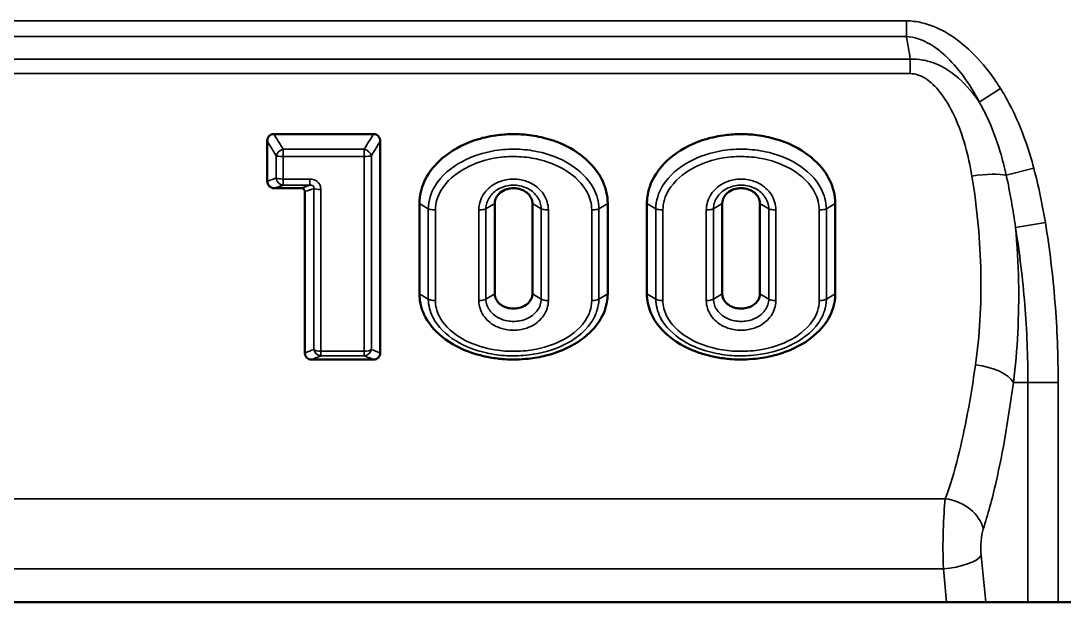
# Model space of a CAD drawing. Header units: millimetres. Extents: x 0 to 1485, y 0 to 1050.
# Drawn here: x 923.8 to 1056.8, y 664.6 to 738.6 of the extents above; entities that cross this region are included whole.
import ezdxf

# ---------------------------------------------------------------- set-up
doc = ezdxf.new("R2010")
doc.units = ezdxf.units.MM
doc.header["$LTSCALE"] = 2.5
doc.layers.add('Sichtbar (ISO)', color=7, linetype='Continuous', lineweight=50)
doc.layers.add('Sichtbar schmal (ISO)', color=7, linetype='Continuous', lineweight=35)

msp = doc.modelspace()

# ---------------------------------------------------------------- linework, layer by layer
at = {"layer": 'Sichtbar (ISO)'}
for p, q in [((956.114, 724.198), (968.788, 724.198)), ((955.251, 718.198), (955.251, 723.3)), ((969.651, 723.3), (969.651, 696.312)), ((959.585, 717.31), (956.185, 717.31)), ((960.051, 696.312), (960.051, 716.867)), ((974.651, 703.844), (974.651, 715.359)), ((984.251, 715.359), (984.251, 703.844)), ((989.051, 703.844), (989.051, 715.359)), ((998.651, 715.359), (998.651, 703.844)), ((1003.651, 703.844), (1003.651, 715.359)), ((1013.251, 715.359), (1013.251, 703.844)), ((1018.051, 703.844), (1018.051, 715.359)), ((1027.651, 715.359), (1027.651, 703.844)), ((968.81, 695.48), (960.892, 695.48)), ((1041.851, 664.558), (798.441, 664.558)), ((1041.851, 664.558), (1046.847, 664.558)), ((1046.847, 664.558), (1052.209, 664.558)), ((1056.072, 664.558), (1052.209, 664.558)), ((1069.934, 664.558), (1056.072, 664.558))]:
    msp.add_line(p, q, dxfattribs=at)
for points, knots in [([(955.251, 723.3), (955.251, 723.434), (955.275, 723.567), (955.37, 723.793), (955.431, 723.886), (955.585, 724.036), (955.673, 724.093), (955.879, 724.177), (955.995, 724.198), (956.114, 724.198)], [0, 0, 0, 0, 0.0408852, 0.0408852, 0.07472725, 0.07472725, 0.10632848, 0.10632848, 0.14185826, 0.14185826, 0.14185826, 0.14185826]), ([(968.788, 724.198), (968.907, 724.198), (969.024, 724.177), (969.232, 724.092), (969.321, 724.033), (969.471, 723.884), (969.53, 723.796), (969.598, 723.637), (969.618, 723.573), (969.644, 723.439), (969.651, 723.369), (969.651, 723.3)], [0, 0, 0, 0, 0.03563131, 0.03563131, 0.06777151, 0.06777151, 0.09982904, 0.09982904, 0.12024257, 0.12024257, 0.14151775, 0.14151775, 0.14151775, 0.14151775]), ([(974.651, 715.359), (974.651, 715.502), (974.656, 715.645), (974.727, 716.704), (974.983, 717.59), (975.913, 719.43), (976.649, 720.322), (978.669, 722.073), (980.104, 722.872), (982.59, 723.702), (983.483, 723.909), (985.053, 724.133), (985.726, 724.185), (987.049, 724.206), (987.701, 724.177), (989.162, 724.022), (989.971, 723.873), (992.01, 723.321), (993.221, 722.82), (995.51, 721.413), (996.496, 720.52), (997.803, 718.724), (998.233, 717.847), (998.588, 716.395), (998.651, 715.877), (998.651, 715.359)], [-3.5517594, -3.5517594, -3.5517594, -3.5517594, -3.5071154, -3.5071154, -3.2222413, -3.2222413, -2.8738477, -2.8738477, -2.4124374, -2.4124374, -2.1669336, -2.1669336, -1.9858628, -1.9858628, -1.8110861, -1.8110861, -1.5910765, -1.5910765, -1.2431725, -1.2431725, -0.8646056, -0.8646056, -0.5664701, -0.5664701, -0.4043046, -0.4043046, -0.4043046, -0.4043046]), ([(1003.651, 715.359), (1003.651, 715.502), (1003.656, 715.645), (1003.727, 716.704), (1003.983, 717.59), (1004.913, 719.43), (1005.649, 720.322), (1007.669, 722.073), (1009.104, 722.872), (1011.59, 723.702), (1012.483, 723.909), (1014.053, 724.133), (1014.726, 724.185), (1016.049, 724.206), (1016.701, 724.177), (1018.162, 724.022), (1018.971, 723.873), (1021.01, 723.321), (1022.221, 722.82), (1024.51, 721.413), (1025.496, 720.52), (1026.803, 718.724), (1027.233, 717.847), (1027.588, 716.395), (1027.651, 715.877), (1027.651, 715.359)], [-3.5517594, -3.5517594, -3.5517594, -3.5517594, -3.5071154, -3.5071154, -3.2222413, -3.2222413, -2.8738477, -2.8738477, -2.4124374, -2.4124374, -2.1669336, -2.1669336, -1.9858628, -1.9858628, -1.8110861, -1.8110861, -1.5910765, -1.5910765, -1.2431725, -1.2431725, -0.8646056, -0.8646056, -0.5664701, -0.5664701, -0.4043046, -0.4043046, -0.4043046, -0.4043046]), ([(956.185, 717.31), (956.051, 717.31), (955.918, 717.333), (955.686, 717.428), (955.588, 717.491), (955.426, 717.651), (955.364, 717.743), (955.274, 717.956), (955.251, 718.076), (955.251, 718.198)], [0, 0, 0, 0, 0.04023431, 0.04023431, 0.07562708, 0.07562708, 0.10940291, 0.10940291, 0.14678625, 0.14678625, 0.14678625, 0.14678625]), ([(960.051, 716.867), (960.051, 716.928), (960.039, 716.988), (959.993, 717.096), (959.961, 717.143), (959.88, 717.221), (959.833, 717.251), (959.719, 717.298), (959.652, 717.31), (959.585, 717.31)], [0, 0, 0, 0, 0.018763505, 0.018763505, 0.035962823, 0.035962823, 0.052923533, 0.052923533, 0.07314967, 0.07314967, 0.07314967, 0.07314967]), ([(989.051, 715.359), (989.051, 715.529), (989.023, 715.698), (988.897, 716.083), (988.779, 716.286), (988.459, 716.663), (988.252, 716.829), (987.808, 717.081), (987.574, 717.171), (987.196, 717.262), (987.058, 717.285), (986.808, 717.308), (986.698, 717.311), (986.47, 717.306), (986.353, 717.297), (986.071, 717.257), (985.907, 717.219), (985.44, 717.064), (985.152, 716.909), (984.71, 716.529), (984.543, 716.324), (984.328, 715.893), (984.268, 715.68), (984.254, 715.459), (984.252, 715.426), (984.251, 715.392), (984.251, 715.359)], [-0.68184858, -0.68184858, -0.68184858, -0.68184858, -0.62893593, -0.62893593, -0.55757455, -0.55757455, -0.47837433, -0.47837433, -0.4041379, -0.4041379, -0.36236187, -0.36236187, -0.32940035, -0.32940035, -0.2945152, -0.2945152, -0.24441198, -0.24441198, -0.14758905, -0.14758905, -0.0681125, -0.0681125, 0, 0, 0, 0.01036065, 0.01036065, 0.01036065, 0.01036065]), ([(1018.051, 715.359), (1018.051, 715.529), (1018.023, 715.698), (1017.897, 716.083), (1017.779, 716.286), (1017.459, 716.663), (1017.252, 716.829), (1016.808, 717.081), (1016.574, 717.171), (1016.196, 717.262), (1016.058, 717.285), (1015.808, 717.308), (1015.698, 717.311), (1015.47, 717.306), (1015.353, 717.297), (1015.071, 717.257), (1014.907, 717.219), (1014.44, 717.064), (1014.152, 716.909), (1013.71, 716.529), (1013.543, 716.324), (1013.328, 715.893), (1013.268, 715.68), (1013.254, 715.459), (1013.252, 715.426), (1013.251, 715.392), (1013.251, 715.359)], [-0.68184858, -0.68184858, -0.68184858, -0.68184858, -0.62893593, -0.62893593, -0.55757455, -0.55757455, -0.47837433, -0.47837433, -0.4041379, -0.4041379, -0.36236187, -0.36236187, -0.32940035, -0.32940035, -0.2945152, -0.2945152, -0.24441198, -0.24441198, -0.14758905, -0.14758905, -0.0681125, -0.0681125, 0, 0, 0, 0.01036065, 0.01036065, 0.01036065, 0.01036065]), ([(998.651, 703.844), (998.651, 703.469), (998.616, 703.094), (998.372, 701.807), (997.993, 700.947), (996.78, 699.196), (995.876, 698.373), (993.629, 696.919), (992.234, 696.348), (990.04, 695.796), (989.282, 695.662), (988.002, 695.524), (987.484, 695.492), (986.481, 695.474), (985.996, 695.485), (984.896, 695.557), (984.281, 695.63), (982.553, 695.934), (981.449, 696.246), (978.981, 697.282), (977.748, 698.082), (976.082, 699.754), (975.503, 700.573), (974.816, 702.238), (974.651, 703.029), (974.651, 703.844)], [-3.55076, -3.55076, -3.55076, -3.55076, -3.4280071, -3.4280071, -3.1277782, -3.1277782, -2.7542039, -2.7542039, -2.3127607, -2.3127607, -2.089175, -2.089175, -1.9400014, -1.9400014, -1.8018414, -1.8018414, -1.6272995, -1.6272995, -1.3073326, -1.3073326, -0.8701319, -0.8701319, -0.5479144, -0.5479144, -0.285301, -0.285301, -0.285301, -0.285301]), ([(984.251, 703.844), (984.251, 703.691), (984.275, 703.538), (984.389, 703.176), (984.502, 702.979), (984.813, 702.611), (985.014, 702.45), (985.466, 702.192), (985.716, 702.098), (986.104, 702.009), (986.235, 701.988), (986.463, 701.967), (986.56, 701.962), (986.754, 701.963), (986.85, 701.967), (987.08, 701.99), (987.213, 702.012), (987.596, 702.102), (987.839, 702.194), (988.309, 702.461), (988.528, 702.643), (988.699, 702.862), (988.814, 703.009), (988.905, 703.172), (989.021, 703.504), (989.05, 703.669), (989.051, 703.839), (989.051, 703.842), (989.051, 703.844)], [-0.58086927, -0.58086927, -0.58086927, -0.58086927, -0.53155706, -0.53155706, -0.46022385, -0.46022385, -0.38171862, -0.38171862, -0.30186117, -0.30186117, -0.26236776, -0.26236776, -0.23335887, -0.23335887, -0.20448919, -0.20448919, -0.16430899, -0.16430899, -0.08661741, -0.08661741, 0, 0, 0, 0.05845903, 0.05845903, 0.11169204, 0.11169204, 0.11259214, 0.11259214, 0.11259214, 0.11259214]), ([(1027.651, 703.844), (1027.651, 703.469), (1027.616, 703.094), (1027.372, 701.807), (1026.993, 700.947), (1025.78, 699.196), (1024.876, 698.373), (1022.629, 696.919), (1021.234, 696.348), (1019.04, 695.796), (1018.282, 695.662), (1017.002, 695.524), (1016.484, 695.492), (1015.481, 695.474), (1014.996, 695.485), (1013.896, 695.557), (1013.281, 695.63), (1011.553, 695.934), (1010.449, 696.246), (1007.981, 697.282), (1006.748, 698.082), (1005.082, 699.754), (1004.503, 700.573), (1003.816, 702.238), (1003.651, 703.029), (1003.651, 703.844)], [-3.55076, -3.55076, -3.55076, -3.55076, -3.4280071, -3.4280071, -3.1277782, -3.1277782, -2.7542039, -2.7542039, -2.3127607, -2.3127607, -2.089175, -2.089175, -1.9400014, -1.9400014, -1.8018414, -1.8018414, -1.6272995, -1.6272995, -1.3073326, -1.3073326, -0.8701319, -0.8701319, -0.5479144, -0.5479144, -0.285301, -0.285301, -0.285301, -0.285301]), ([(1013.251, 703.844), (1013.251, 703.691), (1013.275, 703.538), (1013.389, 703.176), (1013.502, 702.979), (1013.813, 702.611), (1014.014, 702.45), (1014.466, 702.192), (1014.716, 702.098), (1015.104, 702.009), (1015.235, 701.988), (1015.463, 701.967), (1015.56, 701.962), (1015.754, 701.963), (1015.85, 701.967), (1016.08, 701.99), (1016.213, 702.012), (1016.596, 702.102), (1016.839, 702.194), (1017.309, 702.461), (1017.528, 702.643), (1017.699, 702.862), (1017.814, 703.009), (1017.905, 703.172), (1018.021, 703.504), (1018.05, 703.669), (1018.051, 703.839), (1018.051, 703.842), (1018.051, 703.844)], [-0.58086927, -0.58086927, -0.58086927, -0.58086927, -0.53155706, -0.53155706, -0.46022385, -0.46022385, -0.38171862, -0.38171862, -0.30186117, -0.30186117, -0.26236776, -0.26236776, -0.23335887, -0.23335887, -0.20448919, -0.20448919, -0.16430899, -0.16430899, -0.08661741, -0.08661741, 0, 0, 0, 0.05845903, 0.05845903, 0.11169204, 0.11169204, 0.11259214, 0.11259214, 0.11259214, 0.11259214]), ([(960.892, 695.48), (960.778, 695.48), (960.667, 695.498), (960.467, 695.573), (960.382, 695.624), (960.236, 695.757), (960.178, 695.837), (960.107, 695.983), (960.086, 696.046), (960.058, 696.176), (960.051, 696.244), (960.051, 696.312)], [0, 0, 0, 0, 0.03402963, 0.03402963, 0.06489168, 0.06489168, 0.09648278, 0.09648278, 0.11798049, 0.11798049, 0.14053792, 0.14053792, 0.14053792, 0.14053792]), ([(969.651, 696.312), (969.651, 696.184), (969.627, 696.056), (969.53, 695.844), (969.469, 695.759), (969.317, 695.622), (969.231, 695.571), (969.033, 695.498), (968.922, 695.48), (968.81, 695.48)], [0, 0, 0, 0, 0.0424652, 0.0424652, 0.07630631, 0.07630631, 0.10723055, 0.10723055, 0.14101737, 0.14101737, 0.14101737, 0.14101737])]:
    msp.add_open_spline(points, degree=3, knots=knots, dxfattribs=at)
at = {"layer": 'Sichtbar schmal (ISO)'}
for p, q in [((1036.718, 738.629), (803.573, 738.629)), ((1036.718, 736.629), (1036.718, 738.629)), ((803.573, 736.629), (1036.718, 736.629)), ((1037.219, 733.74), (803.072, 733.74)), ((1037.219, 733.74), (1037.219, 731.909)), ((803.072, 731.909), (1037.219, 731.909)), ((1048.734, 729.995), (1046.015, 728.29)), ((967.616, 722.28), (957.286, 722.28)), ((957.286, 721.341), (957.286, 722.28)), ((967.616, 722.28), (967.616, 721.341)), ((957.286, 721.341), (967.616, 721.341)), ((1049.456, 718.958), (1052.961, 719.877)), ((957.286, 717.692), (957.286, 718.474)), ((960.68, 718.474), (957.286, 718.474)), ((960.68, 717.692), (960.68, 718.474)), ((957.286, 717.692), (960.68, 717.692)), ((975.78, 714.68), (974.651, 715.359)), ((975.78, 714.68), (975.78, 714.68)), ((984.251, 715.359), (983.121, 714.68)), ((983.121, 714.68), (983.121, 714.68)), ((989.051, 715.359), (990.18, 714.68)), ((990.18, 714.68), (990.18, 714.68)), ((998.651, 715.359), (997.521, 714.68)), ((997.521, 714.68), (997.521, 714.68)), ((1004.78, 714.68), (1003.651, 715.359)), ((1004.78, 714.68), (1004.78, 714.68)), ((1013.251, 715.359), (1012.121, 714.68)), ((1012.121, 714.68), (1012.121, 714.68)), ((1018.051, 715.359), (1019.18, 714.68)), ((1019.18, 714.68), (1019.18, 714.68)), ((1027.651, 715.359), (1026.521, 714.68)), ((1026.521, 714.68), (1026.521, 714.68)), ((1050.626, 712.318), (1054.44, 712.936)), ((974.651, 703.844), (975.78, 703.166)), ((984.251, 703.844), (983.122, 703.166)), ((990.18, 703.166), (989.051, 703.844)), ((998.651, 703.844), (997.521, 703.166)), ((1003.651, 703.844), (1004.78, 703.166)), ((1013.251, 703.844), (1012.122, 703.166)), ((1019.18, 703.166), (1018.051, 703.844)), ((1027.651, 703.844), (1026.521, 703.166)), ((975.78, 703.166), (975.78, 703.166)), ((983.121, 703.166), (983.121, 703.166)), ((990.18, 703.166), (990.18, 703.166)), ((997.521, 703.166), (997.521, 703.166)), ((1004.78, 703.166), (1004.78, 703.166)), ((1012.121, 703.166), (1012.121, 703.166)), ((1019.18, 703.166), (1019.18, 703.166)), ((1026.521, 703.166), (1026.521, 703.166)), ((962.084, 695.939), (962.084, 696.518)), ((967.617, 696.518), (962.084, 696.518)), ((962.084, 695.939), (967.617, 695.939)), ((967.617, 696.518), (967.617, 695.939)), ((1050.359, 692.558), (1052.209, 692.558)), ((1052.209, 692.558), (1052.209, 664.558)), ((1052.209, 692.558), (1056.072, 692.558)), ((1056.072, 664.558), (1056.072, 692.558)), ((798.606, 677.741), (1041.686, 677.741)), ((1046.847, 664.558), (1046.267, 670.506)), ((798.854, 668.796), (1041.438, 668.796)), ((1041.438, 668.796), (1041.851, 664.558))]:
    msp.add_line(p, q, dxfattribs=at)
for centre, major_axis, ratio, start_param, end_param in [((957.286, 721.529), (-0.853, -0.522), 0.6969042, 4.3091087, 5.6632982), ((967.616, 721.529), (-0.853, 0.522), 0.6969042, 3.7614798, 5.1156693), ((957.286, 721.529), (-1, 0), 0.1875691, 0.4380341, 1.5707658), ((967.616, 721.529), (-1, 0), 0.1875691, 1.5708269, 2.7035586), ((957.286, 718.68), (1, 0), 0.2059626, 3.5790116, 4.7123599), ((957.286, 718.68), (0.328, -0.945), 0.9054895, 4.4965357, 5.9175077), ((1045.076, 717.81), (-4.938, -0.784), 0.206567, 3.589537, 4.6796033), ((962.086, 717.351), (-1, 0), 0.2150246, 0.4371659, 1.5707687), ((962.084, 696.928), (1, -0.001), 0.4092596, 3.5817378, 4.7126055), ((962.084, 696.928), (0.358, -0.934), 0.9191356, 4.5499382, 5.8877594), ((967.617, 696.928), (1, 0.001), 0.4092596, 4.7121724, 5.8430402), ((967.617, 696.928), (0.358, 0.934), 0.9191356, 3.5370185, 4.8748398), ((1045.529, 692.558), (4.957, -0.658), 0.4408493, 0.292505, 1.6292562), ((1042.193, 671.532), (0, -8), 0.1004809, 3.8238431, 5.0614548), ((1041.686, 673.86), (-4.748, 1.566), 0.7598963, 3.5510984, 4.9579654), ((1047.023, 671.532), (0, 3), 0.2679492, 0.6822505, 1.9198622), ((1041.438, 670.506), (4.976, 0.485), 0.3405929, 4.6791847, 6.0043068)]:
    msp.add_ellipse(centre, major_axis=major_axis, ratio=ratio, start_param=start_param, end_param=end_param, dxfattribs=at)
for points, knots in [([(1048.734, 729.995), (1048.349, 730.608), (1047.943, 731.207), (1046.652, 732.953), (1045.696, 734.05), (1043.723, 735.864), (1042.737, 736.613), (1040.735, 737.741), (1039.74, 738.156), (1038.052, 738.547), (1037.385, 738.629), (1036.718, 738.629)], [0, 0, 0, 0, 0.2172349, 0.2172349, 0.6516689, 0.6516689, 1.0209035, 1.0209035, 1.340957, 1.340957, 1.5409905, 1.5409905, 1.5409905, 1.5409905]), ([(1036.718, 736.629), (1037.223, 736.607), (1037.73, 736.508), (1039.019, 736.087), (1039.784, 735.67), (1041.33, 734.562), (1042.097, 733.839), (1043.634, 732.107), (1044.382, 731.068), (1045.394, 729.426), (1045.713, 728.864), (1046.015, 728.29)], [-1.5409905, -1.5409905, -1.5409905, -1.5409905, -1.340957, -1.340957, -1.0209035, -1.0209035, -0.6516689, -0.6516689, -0.2172349, -0.2172349, 0, 0, 0, 0]), ([(1046.015, 728.29), (1045.29, 729.361), (1044.44, 730.391), (1042.541, 732.049), (1041.563, 732.723), (1039.881, 733.388), (1039.354, 733.545), (1038.29, 733.729), (1037.758, 733.767), (1037.219, 733.74)], [0.88754225, 0.88754225, 0.88754225, 0.88754225, 1.20904069, 1.20904069, 1.46708292, 1.46708292, 1.57299794, 1.57299794, 1.66798189, 1.66798189, 1.66798189, 1.66798189]), ([(1037.219, 731.909), (1037.536, 731.909), (1037.852, 731.855), (1038.488, 731.654), (1038.806, 731.499), (1039.828, 730.866), (1040.433, 730.258), (1041.726, 728.649), (1042.332, 727.585), (1043.409, 725.274), (1043.856, 724.009), (1044.584, 721.45), (1044.862, 720.154), (1045.076, 718.855)], [-1.6679819, -1.6679819, -1.6679819, -1.6679819, -1.5729979, -1.5729979, -1.4670829, -1.4670829, -1.2090407, -1.2090407, -0.8339909, -0.8339909, -0.4169955, -0.4169955, 0, 0, 0, 0]), ([(1052.961, 719.877), (1052.675, 720.966), (1052.349, 722.045), (1051.386, 724.81), (1050.681, 726.474), (1049.496, 728.723), (1049.127, 729.367), (1048.734, 729.995)], [0, 0, 0, 0, 0.3378475, 0.3378475, 0.8784035, 0.8784035, 1.1006716, 1.1006716, 1.1006716, 1.1006716]), ([(1046.015, 728.29), (1046.34, 727.721), (1046.645, 727.135), (1047.622, 725.074), (1048.199, 723.535), (1048.974, 720.972), (1049.233, 719.97), (1049.456, 718.958)], [-1.1006716, -1.1006716, -1.1006716, -1.1006716, -0.8784035, -0.8784035, -0.3378475, -0.3378475, 0, 0, 0, 0]), ([(957.286, 722.28), (957.246, 722.345), (957.207, 722.409), (957.051, 722.664), (956.934, 722.854), (956.818, 723.044), (956.708, 723.225), (956.597, 723.405), (956.377, 723.767), (956.267, 723.947), (956.156, 724.128), (956.142, 724.151), (956.128, 724.175), (956.114, 724.198)], [-0.30205087, -0.30205087, -0.30205087, -0.30205087, -0.27038365, -0.27038365, -0.17715123, -0.17715123, -0.17715123, -0.08857561, -0.08857561, 0, 0, 0, 0.01142355, 0.01142355, 0.01142355, 0.01142355]), ([(968.788, 724.198), (968.774, 724.175), (968.76, 724.151), (968.745, 724.128), (968.629, 723.938), (968.513, 723.748), (968.281, 723.367), (968.165, 723.177), (968.049, 722.987), (967.938, 722.806), (967.828, 722.626), (967.683, 722.39), (967.65, 722.335), (967.616, 722.28)], [-0.37503961, -0.37503961, -0.37503961, -0.37503961, -0.36361607, -0.36361607, -0.36361607, -0.27037746, -0.27037746, -0.17713885, -0.17713885, -0.17713885, -0.08856942, -0.08856942, -0.06156519, -0.06156519, -0.06156519, -0.06156519]), ([(955.251, 723.3), (955.361, 723.119), (955.471, 722.938), (955.692, 722.576), (955.802, 722.395), (955.913, 722.214), (956.029, 722.024), (956.145, 721.833), (956.301, 721.578), (956.341, 721.513), (956.38, 721.449)], [0, 0, 0, 0, 0.08857561, 0.08857561, 0.17715123, 0.17715123, 0.17715123, 0.27038365, 0.27038365, 0.30205087, 0.30205087, 0.30205087, 0.30205087]), ([(968.522, 721.449), (968.555, 721.504), (968.589, 721.559), (968.733, 721.795), (968.844, 721.976), (968.954, 722.157), (969.07, 722.347), (969.187, 722.538), (969.419, 722.919), (969.535, 723.109), (969.651, 723.3)], [0.06156519, 0.06156519, 0.06156519, 0.06156519, 0.08856942, 0.08856942, 0.17713885, 0.17713885, 0.17713885, 0.27037746, 0.27037746, 0.36361607, 0.36361607, 0.36361607, 0.36361607]), ([(997.521, 714.68), (997.514, 715.574), (997.266, 716.456), (996.158, 718.577), (995.031, 719.607), (992.547, 721.145), (991.164, 721.657), (988.864, 722.146), (987.965, 722.25), (987.063, 722.275), (986.134, 722.3), (985.203, 722.24), (982.814, 721.859), (981.368, 721.405), (978.709, 719.958), (977.472, 718.954), (976.124, 716.736), (975.789, 715.718), (975.78, 714.68)], [-2.6664127, -2.6664127, -2.6664127, -2.6664127, -2.4358538, -2.4358538, -2.0346445, -2.0346445, -1.626892, -1.626892, -1.3720468, -1.3720468, -1.3720468, -1.1094806, -1.1094806, -0.6893747, -0.6893747, -0.2678583, -0.2678583, 0, 0, 0, 0]), ([(1026.521, 714.68), (1026.514, 715.574), (1026.266, 716.456), (1025.158, 718.577), (1024.031, 719.607), (1021.547, 721.145), (1020.164, 721.657), (1017.864, 722.146), (1016.965, 722.25), (1016.063, 722.275), (1015.134, 722.3), (1014.203, 722.24), (1011.814, 721.859), (1010.368, 721.405), (1007.709, 719.958), (1006.472, 718.954), (1005.124, 716.736), (1004.789, 715.718), (1004.78, 714.68)], [-2.6664127, -2.6664127, -2.6664127, -2.6664127, -2.4358538, -2.4358538, -2.0346445, -2.0346445, -1.626892, -1.626892, -1.3720468, -1.3720468, -1.3720468, -1.1094806, -1.1094806, -0.6893747, -0.6893747, -0.2678583, -0.2678583, 0, 0, 0, 0]), ([(956.38, 721.449), (956.38, 720.972), (956.38, 720.496), (956.38, 719.544), (956.38, 719.068), (956.38, 718.593)], [-0.29049457, -0.29049457, -0.29049457, -0.29049457, -0.14524729, -0.14524729, 0, 0, 0, 0]), ([(957.286, 718.474), (957.286, 718.951), (957.286, 719.429), (957.286, 720.384), (957.286, 720.862), (957.286, 721.341)], [0, 0, 0, 0, 0.14524729, 0.14524729, 0.29049457, 0.29049457, 0.29049457, 0.29049457]), ([(967.616, 721.341), (967.615, 716.653), (967.615, 711.996), (967.615, 703.715), (967.616, 700.063), (967.617, 696.518)], [0, 0, 0, 0, 1.4230649, 1.4230649, 2.5736913, 2.5736913, 2.5736913, 2.5736913]), ([(968.522, 696.754), (968.521, 700.273), (968.521, 703.903), (968.521, 712.14), (968.521, 716.777), (968.522, 721.449)], [-2.5736913, -2.5736913, -2.5736913, -2.5736913, -1.4230649, -1.4230649, 0, 0, 0, 0]), ([(976.687, 714.543), (976.691, 715.417), (976.964, 716.283), (978.127, 718.23), (979.239, 719.16), (981.688, 720.509), (983.041, 720.941), (985.287, 721.303), (986.164, 721.36), (987.039, 721.336), (987.888, 721.312), (988.735, 721.213), (990.893, 720.75), (992.184, 720.264), (994.459, 718.837), (995.462, 717.891), (996.41, 716.043), (996.611, 715.295), (996.615, 714.543)], [0.0001955, 0.0001955, 0.0001955, 0.0001955, 0.2678583, 0.2678583, 0.6893747, 0.6893747, 1.1094806, 1.1094806, 1.3720468, 1.3720468, 1.3720468, 1.626892, 1.626892, 2.0346445, 2.0346445, 2.4358538, 2.4358538, 2.6662172, 2.6662172, 2.6662172, 2.6662172]), ([(1005.687, 714.543), (1005.691, 715.417), (1005.964, 716.283), (1007.127, 718.23), (1008.239, 719.16), (1010.688, 720.509), (1012.041, 720.941), (1014.287, 721.303), (1015.164, 721.36), (1016.039, 721.336), (1016.888, 721.312), (1017.735, 721.213), (1019.893, 720.75), (1021.184, 720.264), (1023.459, 718.837), (1024.462, 717.891), (1025.41, 716.043), (1025.611, 715.295), (1025.615, 714.543)], [0.0001955, 0.0001955, 0.0001955, 0.0001955, 0.2678583, 0.2678583, 0.6893747, 0.6893747, 1.1094806, 1.1094806, 1.3720468, 1.3720468, 1.3720468, 1.626892, 1.626892, 2.0346445, 2.0346445, 2.4358538, 2.4358538, 2.6662172, 2.6662172, 2.6662172, 2.6662172]), ([(1054.44, 712.936), (1054.251, 714.104), (1054.031, 715.267), (1053.536, 717.581), (1053.261, 718.732), (1052.961, 719.877)], [0, 0, 0, 0, 0.35498076, 0.35498076, 0.70996152, 0.70996152, 0.70996152, 0.70996152]), ([(956.38, 718.593), (956.348, 718.582), (956.315, 718.57), (956.16, 718.516), (956.038, 718.473), (955.916, 718.431), (955.81, 718.394), (955.704, 718.356), (955.492, 718.282), (955.385, 718.245), (955.279, 718.208), (955.27, 718.204), (955.26, 718.201), (955.251, 718.198)], [-0.27487802, -0.27487802, -0.27487802, -0.27487802, -0.25055829, -0.25055829, -0.15903832, -0.15903832, -0.15903832, -0.07951916, -0.07951916, 0, 0, 0, 0.00716722, 0.00716722, 0.00716722, 0.00716722]), ([(962.086, 717.136), (962.086, 717.234), (962.076, 717.333), (962.023, 717.583), (961.962, 717.732), (961.764, 718.038), (961.608, 718.183), (961.202, 718.413), (960.941, 718.474), (960.68, 718.474)], [0, 0, 0, 0, 0.03004113, 0.03004113, 0.07810693, 0.07810693, 0.14059247, 0.14059247, 0.21863239, 0.21863239, 0.21863239, 0.21863239]), ([(991.087, 714.549), (991.087, 714.551), (991.086, 714.552), (991.086, 714.553), (991.08, 715.254), (990.858, 715.95), (990.104, 717.084), (989.602, 717.537), (988.585, 718.111), (988.1, 718.286), (987.288, 718.444), (986.969, 718.474), (986.65, 718.474), (986.332, 718.474), (986.013, 718.444), (985.201, 718.286), (984.716, 718.11), (983.699, 717.536), (983.197, 717.084), (982.444, 715.95), (982.222, 715.254), (982.215, 714.553), (982.215, 714.552), (982.215, 714.551), (982.215, 714.549)], [-0.0004404, -0.0004404, -0.0004404, -0.0004404, 0, 0, 0, 0.2145275, 0.2145275, 0.4133229, 0.4133229, 0.5662424, 0.5662424, 0.6618171, 0.6618171, 0.6618171, 0.7573866, 0.7573866, 0.9102977, 0.9102977, 1.1090821, 1.1090821, 1.3235288, 1.3235288, 1.3235288, 1.3239693, 1.3239693, 1.3239693, 1.3239693]), ([(1020.087, 714.549), (1020.087, 714.551), (1020.086, 714.552), (1020.086, 714.553), (1020.08, 715.254), (1019.858, 715.95), (1019.105, 717.084), (1018.603, 717.536), (1017.585, 718.11), (1017.101, 718.286), (1016.288, 718.444), (1015.969, 718.474), (1015.651, 718.474), (1015.332, 718.474), (1015.014, 718.444), (1014.201, 718.286), (1013.716, 718.11), (1012.699, 717.536), (1012.197, 717.084), (1011.444, 715.95), (1011.222, 715.254), (1011.215, 714.553), (1011.215, 714.552), (1011.215, 714.551), (1011.215, 714.549)], [-0.0004404, -0.0004404, -0.0004404, -0.0004404, 0, 0, 0, 0.2144837, 0.2144837, 0.4132759, 0.4132759, 0.5661929, 0.5661929, 0.661766, 0.661766, 0.661766, 0.757337, 0.757337, 0.9102506, 0.9102506, 1.1090383, 1.1090383, 1.3235288, 1.3235288, 1.3235288, 1.3239693, 1.3239693, 1.3239693, 1.3239693]), ([(1045.076, 718.855), (1045.76, 714.685), (1046.145, 710.529), (1046.293, 702.429), (1046.056, 698.486), (1045.529, 694.777)], [-2.6764536, -2.6764536, -2.6764536, -2.6764536, -1.3382268, -1.3382268, 0, 0, 0, 0]), ([(1049.456, 718.958), (1049.698, 717.853), (1049.917, 716.746), (1050.308, 714.532), (1050.479, 713.424), (1050.626, 712.318)], [-0.70996152, -0.70996152, -0.70996152, -0.70996152, -0.35498076, -0.35498076, 0, 0, 0, 0]), ([(956.185, 717.31), (956.291, 717.347), (956.397, 717.383), (956.61, 717.457), (956.716, 717.494), (956.822, 717.531), (956.944, 717.573), (957.066, 717.616), (957.221, 717.669), (957.254, 717.681), (957.286, 717.692)], [0, 0, 0, 0, 0.07951916, 0.07951916, 0.15903832, 0.15903832, 0.15903832, 0.25055829, 0.25055829, 0.27487802, 0.27487802, 0.27487802, 0.27487802]), ([(960.68, 717.692), (960.667, 717.687), (960.653, 717.682), (960.526, 717.638), (960.412, 717.598), (960.298, 717.559), (960.181, 717.518), (960.064, 717.477), (959.831, 717.396), (959.714, 717.355), (959.598, 717.314), (959.593, 717.313), (959.589, 717.311), (959.585, 717.31)], [-0.27136955, -0.27136955, -0.27136955, -0.27136955, -0.26115695, -0.26115695, -0.17561328, -0.17561328, -0.17561328, -0.08780664, -0.08780664, 0, 0, 0, 0.00331575, 0.00331575, 0.00331575, 0.00331575]), ([(960.051, 716.867), (960.167, 716.908), (960.284, 716.948), (960.517, 717.03), (960.634, 717.07), (960.751, 717.111), (960.865, 717.15), (960.979, 717.19), (961.122, 717.239), (961.151, 717.249), (961.18, 717.26)], [0, 0, 0, 0, 0.08780664, 0.08780664, 0.17561328, 0.17561328, 0.17561328, 0.26115695, 0.26115695, 0.28310531, 0.28310531, 0.28310531, 0.28310531]), ([(960.68, 717.692), (960.795, 717.702), (960.905, 717.689), (961.063, 717.621), (961.119, 717.574), (961.179, 717.471), (961.192, 717.419), (961.194, 717.331), (961.189, 717.295), (961.18, 717.26)], [-0.21863239, -0.21863239, -0.21863239, -0.21863239, -0.14059247, -0.14059247, -0.07810693, -0.07810693, -0.03004113, -0.03004113, 0, 0, 0, 0]), ([(961.18, 717.26), (961.18, 713.754), (961.181, 710.276), (961.18, 703.418), (961.18, 700.038), (961.18, 696.754)], [-2.1472756, -2.1472756, -2.1472756, -2.1472756, -1.0736378, -1.0736378, 0, 0, 0, 0]), ([(962.084, 696.518), (962.086, 699.826), (962.087, 703.227), (962.087, 710.122), (962.087, 713.616), (962.086, 717.136)], [0, 0, 0, 0, 1.0736378, 1.0736378, 2.1472756, 2.1472756, 2.1472756, 2.1472756]), ([(983.121, 714.68), (983.13, 715.208), (983.302, 715.732), (983.887, 716.597), (984.279, 716.949), (985.089, 717.401), (985.478, 717.541), (986.134, 717.667), (986.392, 717.692), (986.65, 717.692), (986.908, 717.692), (987.166, 717.667), (987.823, 717.541), (988.212, 717.401), (989.022, 716.95), (989.415, 716.598), (990, 715.732), (990.171, 715.208), (990.18, 714.68)], [-1.3235288, -1.3235288, -1.3235288, -1.3235288, -1.1090821, -1.1090821, -0.9102977, -0.9102977, -0.7573866, -0.7573866, -0.6618171, -0.6618171, -0.6618171, -0.5662424, -0.5662424, -0.4133229, -0.4133229, -0.2145275, -0.2145275, 0, 0, 0, 0]), ([(1012.121, 714.68), (1012.13, 715.208), (1012.302, 715.732), (1012.887, 716.598), (1013.28, 716.949), (1014.089, 717.401), (1014.478, 717.541), (1015.135, 717.667), (1015.393, 717.692), (1015.651, 717.692), (1015.909, 717.692), (1016.167, 717.667), (1016.823, 717.541), (1017.213, 717.401), (1018.022, 716.949), (1018.415, 716.598), (1019, 715.732), (1019.171, 715.208), (1019.18, 714.68)], [-1.3235288, -1.3235288, -1.3235288, -1.3235288, -1.1090383, -1.1090383, -0.9102506, -0.9102506, -0.757337, -0.757337, -0.661766, -0.661766, -0.661766, -0.5661929, -0.5661929, -0.4132759, -0.4132759, -0.2144837, -0.2144837, 0, 0, 0, 0]), ([(975.78, 714.68), (975.836, 714.652), (975.913, 714.627), (976.105, 714.586), (976.217, 714.569), (976.449, 714.549), (976.564, 714.544), (976.683, 714.543), (976.685, 714.543), (976.687, 714.543)], [0, 0, 0, 0, 0.03906439, 0.03906439, 0.07812875, 0.07812875, 0.11319254, 0.11319254, 0.11371882, 0.11371882, 0.11371882, 0.11371882]), ([(975.78, 714.68), (975.78, 713.707), (975.78, 712.737), (975.781, 710.803), (975.781, 709.839), (975.781, 708.878), (975.781, 707.918), (975.781, 706.962), (975.78, 705.057), (975.78, 704.109), (975.78, 703.166)], [-1.1961103, -1.1961103, -1.1961103, -1.1961103, -0.8969801, -0.8969801, -0.5978498, -0.5978498, -0.5978498, -0.2989249, -0.2989249, 0, 0, 0, 0]), ([(976.686, 702.975), (976.687, 703.923), (976.687, 704.876), (976.687, 706.79), (976.687, 707.752), (976.687, 708.716), (976.687, 709.682), (976.687, 710.651), (976.687, 712.593), (976.687, 713.567), (976.687, 714.543)], [0.0002534, 0.0002534, 0.0002534, 0.0002534, 0.2989249, 0.2989249, 0.5978498, 0.5978498, 0.5978498, 0.8969801, 0.8969801, 1.1958966, 1.1958966, 1.1958966, 1.1958966]), ([(983.121, 714.68), (983.066, 714.653), (982.989, 714.628), (982.797, 714.588), (982.685, 714.572), (982.507, 714.558), (982.45, 714.554), (982.335, 714.55), (982.278, 714.549), (982.219, 714.549), (982.217, 714.549), (982.215, 714.549)], [0, 0, 0, 0, 0.03906415, 0.03906415, 0.07812826, 0.07812826, 0.09590034, 0.09590034, 0.11314369, 0.11314369, 0.1136702, 0.1136702, 0.1136702, 0.1136702]), ([(982.215, 714.549), (982.215, 714.548), (982.215, 714.547), (982.215, 714.545), (982.215, 713.569), (982.215, 712.594), (982.215, 710.651), (982.215, 709.682), (982.215, 708.716), (982.215, 707.752), (982.215, 706.79), (982.215, 704.875), (982.215, 703.921), (982.215, 702.972), (982.215, 702.971), (982.215, 702.97), (982.215, 702.968)], [-0.0003823, -0.0003823, -0.0003823, -0.0003823, 0, 0, 0, 0.2991301, 0.2991301, 0.5982602, 0.5982602, 0.5982602, 0.8971853, 0.8971853, 1.1961103, 1.1961103, 1.1961103, 1.1965633, 1.1965633, 1.1965633, 1.1965633]), ([(983.121, 703.166), (983.121, 704.109), (983.121, 705.057), (983.121, 706.962), (983.121, 707.918), (983.121, 708.878), (983.121, 709.839), (983.121, 710.803), (983.121, 712.737), (983.121, 713.707), (983.121, 714.68)], [-1.1961103, -1.1961103, -1.1961103, -1.1961103, -0.8971853, -0.8971853, -0.5982602, -0.5982602, -0.5982602, -0.2991301, -0.2991301, 0, 0, 0, 0]), ([(990.18, 714.68), (990.235, 714.653), (990.313, 714.628), (990.505, 714.588), (990.617, 714.572), (990.794, 714.558), (990.852, 714.554), (990.966, 714.55), (991.024, 714.549), (991.083, 714.549), (991.085, 714.549), (991.087, 714.549)], [-0.11314371, -0.11314371, -0.11314371, -0.11314371, -0.07407955, -0.07407955, -0.03501543, -0.03501543, -0.01724335, -0.01724335, 0, 0, 0.00052652, 0.00052652, 0.00052652, 0.00052652]), ([(990.18, 714.68), (990.18, 713.707), (990.18, 712.737), (990.181, 710.803), (990.181, 709.839), (990.181, 708.878), (990.181, 707.918), (990.181, 706.962), (990.18, 705.057), (990.18, 704.109), (990.18, 703.166)], [-1.1961103, -1.1961103, -1.1961103, -1.1961103, -0.8969801, -0.8969801, -0.5978498, -0.5978498, -0.5978498, -0.2989249, -0.2989249, 0, 0, 0, 0]), ([(991.086, 702.968), (991.086, 702.97), (991.086, 702.971), (991.086, 702.972), (991.087, 703.921), (991.087, 704.875), (991.087, 706.79), (991.087, 707.752), (991.087, 708.716), (991.087, 709.682), (991.087, 710.651), (991.087, 712.594), (991.087, 713.569), (991.087, 714.545), (991.087, 714.547), (991.087, 714.548), (991.087, 714.549)], [-0.000453, -0.000453, -0.000453, -0.000453, 0, 0, 0, 0.2989249, 0.2989249, 0.5978498, 0.5978498, 0.5978498, 0.8969801, 0.8969801, 1.1961103, 1.1961103, 1.1961103, 1.1964926, 1.1964926, 1.1964926, 1.1964926]), ([(996.615, 714.543), (996.617, 714.543), (996.619, 714.543), (996.737, 714.544), (996.853, 714.549), (997.085, 714.569), (997.197, 714.586), (997.388, 714.627), (997.466, 714.652), (997.521, 714.68)], [-0.00052628, -0.00052628, -0.00052628, -0.00052628, 0, 0, 0.03506379, 0.03506379, 0.07412814, 0.07412814, 0.11319253, 0.11319253, 0.11319253, 0.11319253]), ([(996.615, 714.543), (996.615, 713.567), (996.615, 712.593), (996.615, 710.651), (996.615, 709.682), (996.615, 708.716), (996.615, 707.752), (996.615, 706.79), (996.615, 704.876), (996.615, 703.923), (996.615, 702.975)], [0.0002137, 0.0002137, 0.0002137, 0.0002137, 0.2991301, 0.2991301, 0.5982602, 0.5982602, 0.5982602, 0.8971853, 0.8971853, 1.195857, 1.195857, 1.195857, 1.195857]), ([(997.521, 703.166), (997.521, 704.109), (997.521, 705.057), (997.521, 706.962), (997.521, 707.918), (997.521, 708.878), (997.521, 709.839), (997.521, 710.803), (997.521, 712.737), (997.521, 713.707), (997.521, 714.68)], [-1.1961103, -1.1961103, -1.1961103, -1.1961103, -0.8971853, -0.8971853, -0.5982602, -0.5982602, -0.5982602, -0.2991301, -0.2991301, 0, 0, 0, 0]), ([(1004.78, 714.68), (1004.836, 714.652), (1004.913, 714.627), (1005.105, 714.586), (1005.217, 714.569), (1005.449, 714.549), (1005.564, 714.544), (1005.683, 714.543), (1005.685, 714.543), (1005.687, 714.543)], [0, 0, 0, 0, 0.03906439, 0.03906439, 0.07812875, 0.07812875, 0.11319254, 0.11319254, 0.11371882, 0.11371882, 0.11371882, 0.11371882]), ([(1004.78, 714.68), (1004.78, 713.707), (1004.78, 712.737), (1004.781, 710.803), (1004.781, 709.839), (1004.781, 708.878), (1004.781, 707.918), (1004.781, 706.962), (1004.78, 705.057), (1004.78, 704.109), (1004.78, 703.166)], [-1.1961103, -1.1961103, -1.1961103, -1.1961103, -0.8969801, -0.8969801, -0.5978498, -0.5978498, -0.5978498, -0.2989249, -0.2989249, 0, 0, 0, 0]), ([(1005.686, 702.975), (1005.687, 703.923), (1005.687, 704.876), (1005.687, 706.79), (1005.687, 707.752), (1005.687, 708.716), (1005.687, 709.682), (1005.687, 710.651), (1005.687, 712.593), (1005.687, 713.567), (1005.687, 714.543)], [0.0002534, 0.0002534, 0.0002534, 0.0002534, 0.2989249, 0.2989249, 0.5978498, 0.5978498, 0.5978498, 0.8969801, 0.8969801, 1.1958966, 1.1958966, 1.1958966, 1.1958966]), ([(1012.121, 714.68), (1012.066, 714.653), (1011.989, 714.628), (1011.797, 714.588), (1011.685, 714.572), (1011.507, 714.558), (1011.45, 714.554), (1011.335, 714.55), (1011.278, 714.549), (1011.219, 714.549), (1011.217, 714.549), (1011.215, 714.549)], [0, 0, 0, 0, 0.03906415, 0.03906415, 0.07812826, 0.07812826, 0.09590034, 0.09590034, 0.11314369, 0.11314369, 0.1136702, 0.1136702, 0.1136702, 0.1136702]), ([(1011.215, 714.549), (1011.215, 714.548), (1011.215, 714.547), (1011.215, 714.545), (1011.215, 713.569), (1011.215, 712.594), (1011.215, 710.651), (1011.215, 709.682), (1011.215, 708.716), (1011.215, 707.752), (1011.215, 706.79), (1011.215, 704.875), (1011.215, 703.921), (1011.215, 702.972), (1011.215, 702.971), (1011.215, 702.97), (1011.215, 702.968)], [-0.0003823, -0.0003823, -0.0003823, -0.0003823, 0, 0, 0, 0.2991301, 0.2991301, 0.5982602, 0.5982602, 0.5982602, 0.8971853, 0.8971853, 1.1961103, 1.1961103, 1.1961103, 1.1965633, 1.1965633, 1.1965633, 1.1965633]), ([(1012.121, 703.166), (1012.121, 704.109), (1012.121, 705.057), (1012.121, 706.962), (1012.121, 707.918), (1012.121, 708.878), (1012.121, 709.839), (1012.121, 710.803), (1012.121, 712.737), (1012.121, 713.707), (1012.121, 714.68)], [-1.1961103, -1.1961103, -1.1961103, -1.1961103, -0.8971853, -0.8971853, -0.5982602, -0.5982602, -0.5982602, -0.2991301, -0.2991301, 0, 0, 0, 0]), ([(1019.18, 714.68), (1019.235, 714.653), (1019.313, 714.628), (1019.505, 714.588), (1019.617, 714.572), (1019.794, 714.558), (1019.852, 714.554), (1019.966, 714.55), (1020.024, 714.549), (1020.083, 714.549), (1020.085, 714.549), (1020.087, 714.549)], [-0.11314371, -0.11314371, -0.11314371, -0.11314371, -0.07407955, -0.07407955, -0.03501543, -0.03501543, -0.01724335, -0.01724335, 0, 0, 0.00052652, 0.00052652, 0.00052652, 0.00052652]), ([(1019.18, 714.68), (1019.18, 713.707), (1019.18, 712.737), (1019.181, 710.803), (1019.181, 709.839), (1019.181, 708.878), (1019.181, 707.918), (1019.181, 706.962), (1019.18, 705.057), (1019.18, 704.109), (1019.18, 703.166)], [-1.1961103, -1.1961103, -1.1961103, -1.1961103, -0.8969801, -0.8969801, -0.5978498, -0.5978498, -0.5978498, -0.2989249, -0.2989249, 0, 0, 0, 0]), ([(1020.086, 702.968), (1020.086, 702.97), (1020.086, 702.971), (1020.086, 702.972), (1020.087, 703.921), (1020.087, 704.875), (1020.087, 706.79), (1020.087, 707.752), (1020.087, 708.716), (1020.087, 709.682), (1020.087, 710.651), (1020.087, 712.594), (1020.087, 713.569), (1020.087, 714.545), (1020.087, 714.547), (1020.087, 714.548), (1020.087, 714.549)], [-0.000453, -0.000453, -0.000453, -0.000453, 0, 0, 0, 0.2989249, 0.2989249, 0.5978498, 0.5978498, 0.5978498, 0.8969801, 0.8969801, 1.1961103, 1.1961103, 1.1961103, 1.1964926, 1.1964926, 1.1964926, 1.1964926]), ([(1025.615, 714.543), (1025.617, 714.543), (1025.619, 714.543), (1025.737, 714.544), (1025.853, 714.549), (1026.085, 714.569), (1026.197, 714.586), (1026.388, 714.627), (1026.466, 714.652), (1026.521, 714.68)], [-0.00052628, -0.00052628, -0.00052628, -0.00052628, 0, 0, 0.03506379, 0.03506379, 0.07412814, 0.07412814, 0.11319254, 0.11319254, 0.11319254, 0.11319254]), ([(1025.615, 714.543), (1025.615, 713.567), (1025.615, 712.593), (1025.615, 710.651), (1025.615, 709.682), (1025.615, 708.716), (1025.615, 707.752), (1025.615, 706.79), (1025.615, 704.876), (1025.615, 703.923), (1025.615, 702.975)], [0.0002137, 0.0002137, 0.0002137, 0.0002137, 0.2991301, 0.2991301, 0.5982602, 0.5982602, 0.5982602, 0.8971853, 0.8971853, 1.195857, 1.195857, 1.195857, 1.195857]), ([(1026.521, 703.166), (1026.521, 704.109), (1026.521, 705.057), (1026.521, 706.962), (1026.521, 707.918), (1026.521, 708.878), (1026.521, 709.839), (1026.521, 710.803), (1026.521, 712.737), (1026.521, 713.707), (1026.521, 714.68)], [-1.1961103, -1.1961103, -1.1961103, -1.1961103, -0.8971853, -0.8971853, -0.5982602, -0.5982602, -0.5982602, -0.2991301, -0.2991301, 0, 0, 0, 0]), ([(1056.072, 692.558), (1056.072, 695.968), (1055.938, 699.379), (1055.395, 706.18), (1054.986, 709.569), (1054.44, 712.936)], [0, 0, 0, 0, 1.0232779, 1.0232779, 2.0465557, 2.0465557, 2.0465557, 2.0465557]), ([(1050.359, 692.558), (1050.886, 696.687), (1051.115, 701.025), (1050.975, 707.717), (1050.842, 710.013), (1050.626, 712.318)], [0, 0, 0, 0, 1.3382268, 1.3382268, 2.0276892, 2.0276892, 2.0276892, 2.0276892]), ([(1050.626, 712.318), (1051.155, 709.054), (1051.552, 705.769), (1052.078, 699.175), (1052.209, 695.867), (1052.209, 692.558)], [-2.0465557, -2.0465557, -2.0465557, -2.0465557, -1.0232779, -1.0232779, 0, 0, 0, 0]), ([(976.686, 702.975), (976.685, 702.975), (976.683, 702.975), (976.564, 702.975), (976.449, 702.982), (976.217, 703.01), (976.105, 703.032), (975.913, 703.091), (975.836, 703.126), (975.78, 703.166)], [-0.00052616, -0.00052616, -0.00052616, -0.00052616, 0, 0, 0.03503885, 0.03503885, 0.07410317, 0.07410317, 0.11316754, 0.11316754, 0.11316754, 0.11316754]), ([(975.78, 703.166), (975.789, 702.366), (976, 701.579), (976.995, 699.599), (978.062, 698.617), (980.45, 697.129), (981.802, 696.626), (984.055, 696.122), (984.938, 696.005), (985.824, 695.96), (986.762, 695.913), (987.705, 695.946), (990.13, 696.245), (991.602, 696.637), (994.34, 697.94), (995.629, 698.862), (996.818, 700.587), (997.068, 701.062), (997.417, 702.079), (997.516, 702.62), (997.521, 703.166)], [-2.6618666, -2.6618666, -2.6618666, -2.6618666, -2.450525, -2.450525, -2.0621705, -2.0621705, -1.6602217, -1.6602217, -1.4090038, -1.4090038, -1.4090038, -1.1429807, -1.1429807, -0.7173437, -0.7173437, -0.2881452, -0.2881452, -0.1440726, -0.1440726, 0, 0, 0, 0]), ([(996.615, 702.975), (996.613, 702.518), (996.534, 702.064), (996.243, 701.197), (996.032, 700.785), (995.003, 699.267), (993.841, 698.408), (991.312, 697.186), (989.93, 696.811), (987.646, 696.525), (986.756, 696.493), (985.871, 696.538), (985.034, 696.581), (984.202, 696.693), (982.088, 697.173), (980.828, 697.653), (978.648, 699.032), (977.705, 699.929), (976.861, 701.641), (976.69, 702.305), (976.686, 702.975)], [0.0002316, 0.0002316, 0.0002316, 0.0002316, 0.1440726, 0.1440726, 0.2881452, 0.2881452, 0.7173437, 0.7173437, 1.1429807, 1.1429807, 1.4090038, 1.4090038, 1.4090038, 1.6602217, 1.6602217, 2.0621705, 2.0621705, 2.450525, 2.450525, 2.6616349, 2.6616349, 2.6616349, 2.6616349]), ([(983.121, 703.166), (983.066, 703.126), (982.989, 703.09), (982.797, 703.03), (982.685, 703.006), (982.507, 702.983), (982.45, 702.978), (982.335, 702.971), (982.278, 702.969), (982.219, 702.968), (982.217, 702.968), (982.215, 702.968)], [-0.11312606, -0.11312606, -0.11312606, -0.11312606, -0.07406202, -0.07406202, -0.03499803, -0.03499803, -0.01723442, -0.01723442, 0, 0, 0.0005265, 0.0005265, 0.0005265, 0.0005265]), ([(982.215, 702.968), (982.215, 702.966), (982.215, 702.965), (982.215, 702.963), (982.223, 702.287), (982.444, 701.619), (983.194, 700.531), (983.697, 700.098), (984.715, 699.549), (985.2, 699.382), (986.013, 699.231), (986.332, 699.202), (986.651, 699.202), (986.97, 699.202), (987.289, 699.231), (988.102, 699.382), (988.587, 699.549), (989.605, 700.098), (990.108, 700.531), (990.857, 701.619), (991.079, 702.287), (991.086, 702.963), (991.086, 702.965), (991.086, 702.966), (991.086, 702.968)], [-0.0005222, -0.0005222, -0.0005222, -0.0005222, 0, 0, 0, 0.2130432, 0.2130432, 0.4120027, 0.4120027, 0.5650485, 0.5650485, 0.6607022, 0.6607022, 0.6607022, 0.7563543, 0.7563543, 0.9093977, 0.9093977, 1.1083542, 1.1083542, 1.3214, 1.3214, 1.3214, 1.3219222, 1.3219222, 1.3219222, 1.3219222]), ([(990.18, 703.166), (990.17, 702.663), (989.998, 702.168), (989.414, 701.353), (989.021, 701.023), (988.211, 700.601), (987.822, 700.471), (987.166, 700.353), (986.909, 700.33), (986.651, 700.33), (986.393, 700.33), (986.135, 700.353), (985.48, 700.471), (985.09, 700.601), (984.281, 701.023), (983.888, 701.353), (983.304, 702.168), (983.132, 702.663), (983.122, 703.166)], [-1.3214, -1.3214, -1.3214, -1.3214, -1.1083542, -1.1083542, -0.9093977, -0.9093977, -0.7563543, -0.7563543, -0.6607022, -0.6607022, -0.6607022, -0.5650485, -0.5650485, -0.4120027, -0.4120027, -0.2130432, -0.2130432, 0, 0, 0, 0]), ([(991.086, 702.968), (991.085, 702.968), (991.083, 702.968), (991.024, 702.969), (990.966, 702.971), (990.852, 702.978), (990.794, 702.983), (990.617, 703.006), (990.505, 703.03), (990.313, 703.09), (990.235, 703.126), (990.18, 703.166)], [-0.11365252, -0.11365252, -0.11365252, -0.11365252, -0.11312602, -0.11312602, -0.09589161, -0.09589161, -0.078128, -0.078128, -0.03906403, -0.03906403, 0, 0, 0, 0]), ([(996.615, 702.975), (996.617, 702.975), (996.619, 702.975), (996.737, 702.975), (996.853, 702.982), (997.085, 703.01), (997.197, 703.032), (997.388, 703.091), (997.466, 703.126), (997.521, 703.166)], [-0.11369368, -0.11369368, -0.11369368, -0.11369368, -0.11316753, -0.11316753, -0.07812868, -0.07812868, -0.03906437, -0.03906437, 0, 0, 0, 0]), ([(1004.78, 703.166), (1004.789, 702.366), (1005, 701.579), (1005.995, 699.599), (1007.062, 698.617), (1009.45, 697.129), (1010.802, 696.626), (1013.055, 696.122), (1013.938, 696.005), (1014.824, 695.96), (1015.762, 695.913), (1016.705, 695.946), (1019.13, 696.245), (1020.602, 696.637), (1023.34, 697.94), (1024.629, 698.862), (1025.818, 700.587), (1026.068, 701.062), (1026.417, 702.079), (1026.516, 702.62), (1026.521, 703.166)], [-2.6618666, -2.6618666, -2.6618666, -2.6618666, -2.450525, -2.450525, -2.0621705, -2.0621705, -1.6602217, -1.6602217, -1.4090038, -1.4090038, -1.4090038, -1.1429807, -1.1429807, -0.7173437, -0.7173437, -0.2881452, -0.2881452, -0.1440726, -0.1440726, 0, 0, 0, 0]), ([(1005.686, 702.975), (1005.685, 702.975), (1005.683, 702.975), (1005.564, 702.975), (1005.449, 702.982), (1005.217, 703.01), (1005.105, 703.032), (1004.913, 703.091), (1004.836, 703.126), (1004.78, 703.166)], [-0.00052616, -0.00052616, -0.00052616, -0.00052616, 0, 0, 0.03503885, 0.03503885, 0.07410316, 0.07410316, 0.11316754, 0.11316754, 0.11316754, 0.11316754]), ([(1025.615, 702.975), (1025.613, 702.518), (1025.534, 702.064), (1025.243, 701.197), (1025.032, 700.785), (1024.003, 699.267), (1022.841, 698.408), (1020.312, 697.186), (1018.93, 696.811), (1016.646, 696.525), (1015.756, 696.493), (1014.871, 696.538), (1014.034, 696.581), (1013.202, 696.693), (1011.088, 697.173), (1009.828, 697.653), (1007.648, 699.032), (1006.705, 699.929), (1005.861, 701.641), (1005.69, 702.305), (1005.686, 702.975)], [0.0002316, 0.0002316, 0.0002316, 0.0002316, 0.1440726, 0.1440726, 0.2881452, 0.2881452, 0.7173437, 0.7173437, 1.1429807, 1.1429807, 1.4090038, 1.4090038, 1.4090038, 1.6602217, 1.6602217, 2.0621705, 2.0621705, 2.450525, 2.450525, 2.6616349, 2.6616349, 2.6616349, 2.6616349]), ([(1012.121, 703.166), (1012.066, 703.126), (1011.989, 703.09), (1011.797, 703.03), (1011.685, 703.006), (1011.507, 702.983), (1011.45, 702.978), (1011.335, 702.971), (1011.278, 702.969), (1011.219, 702.968), (1011.217, 702.968), (1011.215, 702.968)], [-0.11312606, -0.11312606, -0.11312606, -0.11312606, -0.07406202, -0.07406202, -0.03499803, -0.03499803, -0.01723442, -0.01723442, 0, 0, 0.0005265, 0.0005265, 0.0005265, 0.0005265]), ([(1011.215, 702.968), (1011.215, 702.966), (1011.215, 702.965), (1011.215, 702.963), (1011.223, 702.287), (1011.444, 701.619), (1012.194, 700.531), (1012.697, 700.098), (1013.715, 699.549), (1014.2, 699.382), (1015.014, 699.231), (1015.333, 699.202), (1015.651, 699.202), (1015.97, 699.202), (1016.289, 699.231), (1017.102, 699.382), (1017.588, 699.549), (1018.605, 700.098), (1019.108, 700.532), (1019.858, 701.619), (1020.079, 702.287), (1020.086, 702.963), (1020.086, 702.965), (1020.086, 702.966), (1020.086, 702.968)], [-0.0005222, -0.0005222, -0.0005222, -0.0005222, 0, 0, 0, 0.2130943, 0.2130943, 0.4120576, 0.4120576, 0.5651063, 0.5651063, 0.6607618, 0.6607618, 0.6607618, 0.7564121, 0.7564121, 0.9094526, 0.9094526, 1.1084053, 1.1084053, 1.3214, 1.3214, 1.3214, 1.3219222, 1.3219222, 1.3219222, 1.3219222]), ([(1019.18, 703.166), (1019.17, 702.663), (1018.998, 702.168), (1018.414, 701.353), (1018.021, 701.024), (1017.212, 700.601), (1016.822, 700.471), (1016.167, 700.353), (1015.909, 700.33), (1015.651, 700.33), (1015.394, 700.33), (1015.136, 700.353), (1014.48, 700.471), (1014.091, 700.601), (1013.281, 701.023), (1012.888, 701.353), (1012.304, 702.168), (1012.132, 702.663), (1012.122, 703.166)], [-1.3214, -1.3214, -1.3214, -1.3214, -1.1084053, -1.1084053, -0.9094526, -0.9094526, -0.7564121, -0.7564121, -0.6607618, -0.6607618, -0.6607618, -0.5651063, -0.5651063, -0.4120576, -0.4120576, -0.2130943, -0.2130943, 0, 0, 0, 0]), ([(1020.086, 702.968), (1020.085, 702.968), (1020.083, 702.968), (1020.024, 702.969), (1019.966, 702.971), (1019.852, 702.978), (1019.794, 702.983), (1019.617, 703.006), (1019.505, 703.03), (1019.313, 703.09), (1019.235, 703.126), (1019.18, 703.166)], [-0.11365252, -0.11365252, -0.11365252, -0.11365252, -0.11312602, -0.11312602, -0.09589161, -0.09589161, -0.078128, -0.078128, -0.03906403, -0.03906403, 0, 0, 0, 0]), ([(1025.615, 702.975), (1025.617, 702.975), (1025.619, 702.975), (1025.737, 702.975), (1025.853, 702.982), (1026.085, 703.01), (1026.197, 703.032), (1026.388, 703.091), (1026.466, 703.126), (1026.521, 703.166)], [-0.11369368, -0.11369368, -0.11369368, -0.11369368, -0.11316753, -0.11316753, -0.07812868, -0.07812868, -0.03906437, -0.03906437, 0, 0, 0, 0]), ([(961.18, 696.754), (961.143, 696.739), (961.106, 696.725), (960.961, 696.669), (960.853, 696.626), (960.745, 696.584), (960.629, 696.539), (960.513, 696.494), (960.282, 696.403), (960.166, 696.358), (960.051, 696.312)], [-0.30805596, -0.30805596, -0.30805596, -0.30805596, -0.2780639, -0.2780639, -0.18978567, -0.18978567, -0.18978567, -0.09489283, -0.09489283, 0, 0, 0, 0]), ([(960.892, 695.48), (960.913, 695.488), (960.934, 695.496), (960.955, 695.504), (961.071, 695.549), (961.186, 695.594), (961.418, 695.683), (961.534, 695.728), (961.65, 695.772), (961.758, 695.814), (961.866, 695.855), (962.011, 695.911), (962.048, 695.925), (962.084, 695.939)], [-0.01738537, -0.01738537, -0.01738537, -0.01738537, 0, 0, 0, 0.09489283, 0.09489283, 0.18978567, 0.18978567, 0.18978567, 0.2780639, 0.2780639, 0.30805596, 0.30805596, 0.30805596, 0.30805596]), ([(967.617, 695.939), (967.654, 695.925), (967.69, 695.911), (967.835, 695.856), (967.943, 695.814), (968.051, 695.773), (968.167, 695.728), (968.283, 695.683), (968.515, 695.594), (968.631, 695.549), (968.746, 695.504), (968.768, 695.496), (968.789, 695.488), (968.81, 695.48)], [-0.30805596, -0.30805596, -0.30805596, -0.30805596, -0.27823391, -0.27823391, -0.19012569, -0.19012569, -0.19012569, -0.09506285, -0.09506285, 0, 0, 0, 0.01738537, 0.01738537, 0.01738537, 0.01738537]), ([(969.651, 696.312), (969.535, 696.358), (969.419, 696.403), (969.187, 696.494), (969.071, 696.539), (968.955, 696.585), (968.848, 696.627), (968.74, 696.669), (968.595, 696.725), (968.559, 696.74), (968.522, 696.754)], [0, 0, 0, 0, 0.09506285, 0.09506285, 0.19012569, 0.19012569, 0.19012569, 0.27823391, 0.27823391, 0.30805596, 0.30805596, 0.30805596, 0.30805596]), ([(1045.529, 694.777), (1044.928, 690.546), (1044.206, 686.594), (1042.834, 681.16), (1042.283, 679.344), (1041.686, 677.741)], [-3.053582, -3.053582, -3.053582, -3.053582, -1.526791, -1.526791, -0.6472371, -0.6472371, -0.6472371, -0.6472371]), ([(1046.516, 673.86), (1047.113, 675.67), (1047.663, 677.706), (1049.036, 683.726), (1049.758, 688.029), (1050.359, 692.558)], [0.647237, 0.647237, 0.647237, 0.647237, 1.526791, 1.526791, 3.053582, 3.053582, 3.053582, 3.053582])]:
    msp.add_open_spline(points, degree=3, knots=knots, dxfattribs=at)
for points in [[(1036.718, 736.629), (1036.897, 735.668), (1037.065, 734.705), (1037.219, 733.74)], [(983.122, 703.166), (983.121, 703.166), (983.121, 703.166), (983.121, 703.166)], [(990.18, 703.166), (990.18, 703.166), (990.18, 703.166), (990.18, 703.166)], [(1012.122, 703.166), (1012.121, 703.166), (1012.121, 703.166), (1012.121, 703.166)], [(1019.18, 703.166), (1019.18, 703.166), (1019.18, 703.166), (1019.18, 703.166)]]:
    msp.add_open_spline(points, degree=3, dxfattribs=at)

doc.saveas('drawing.dxf')
